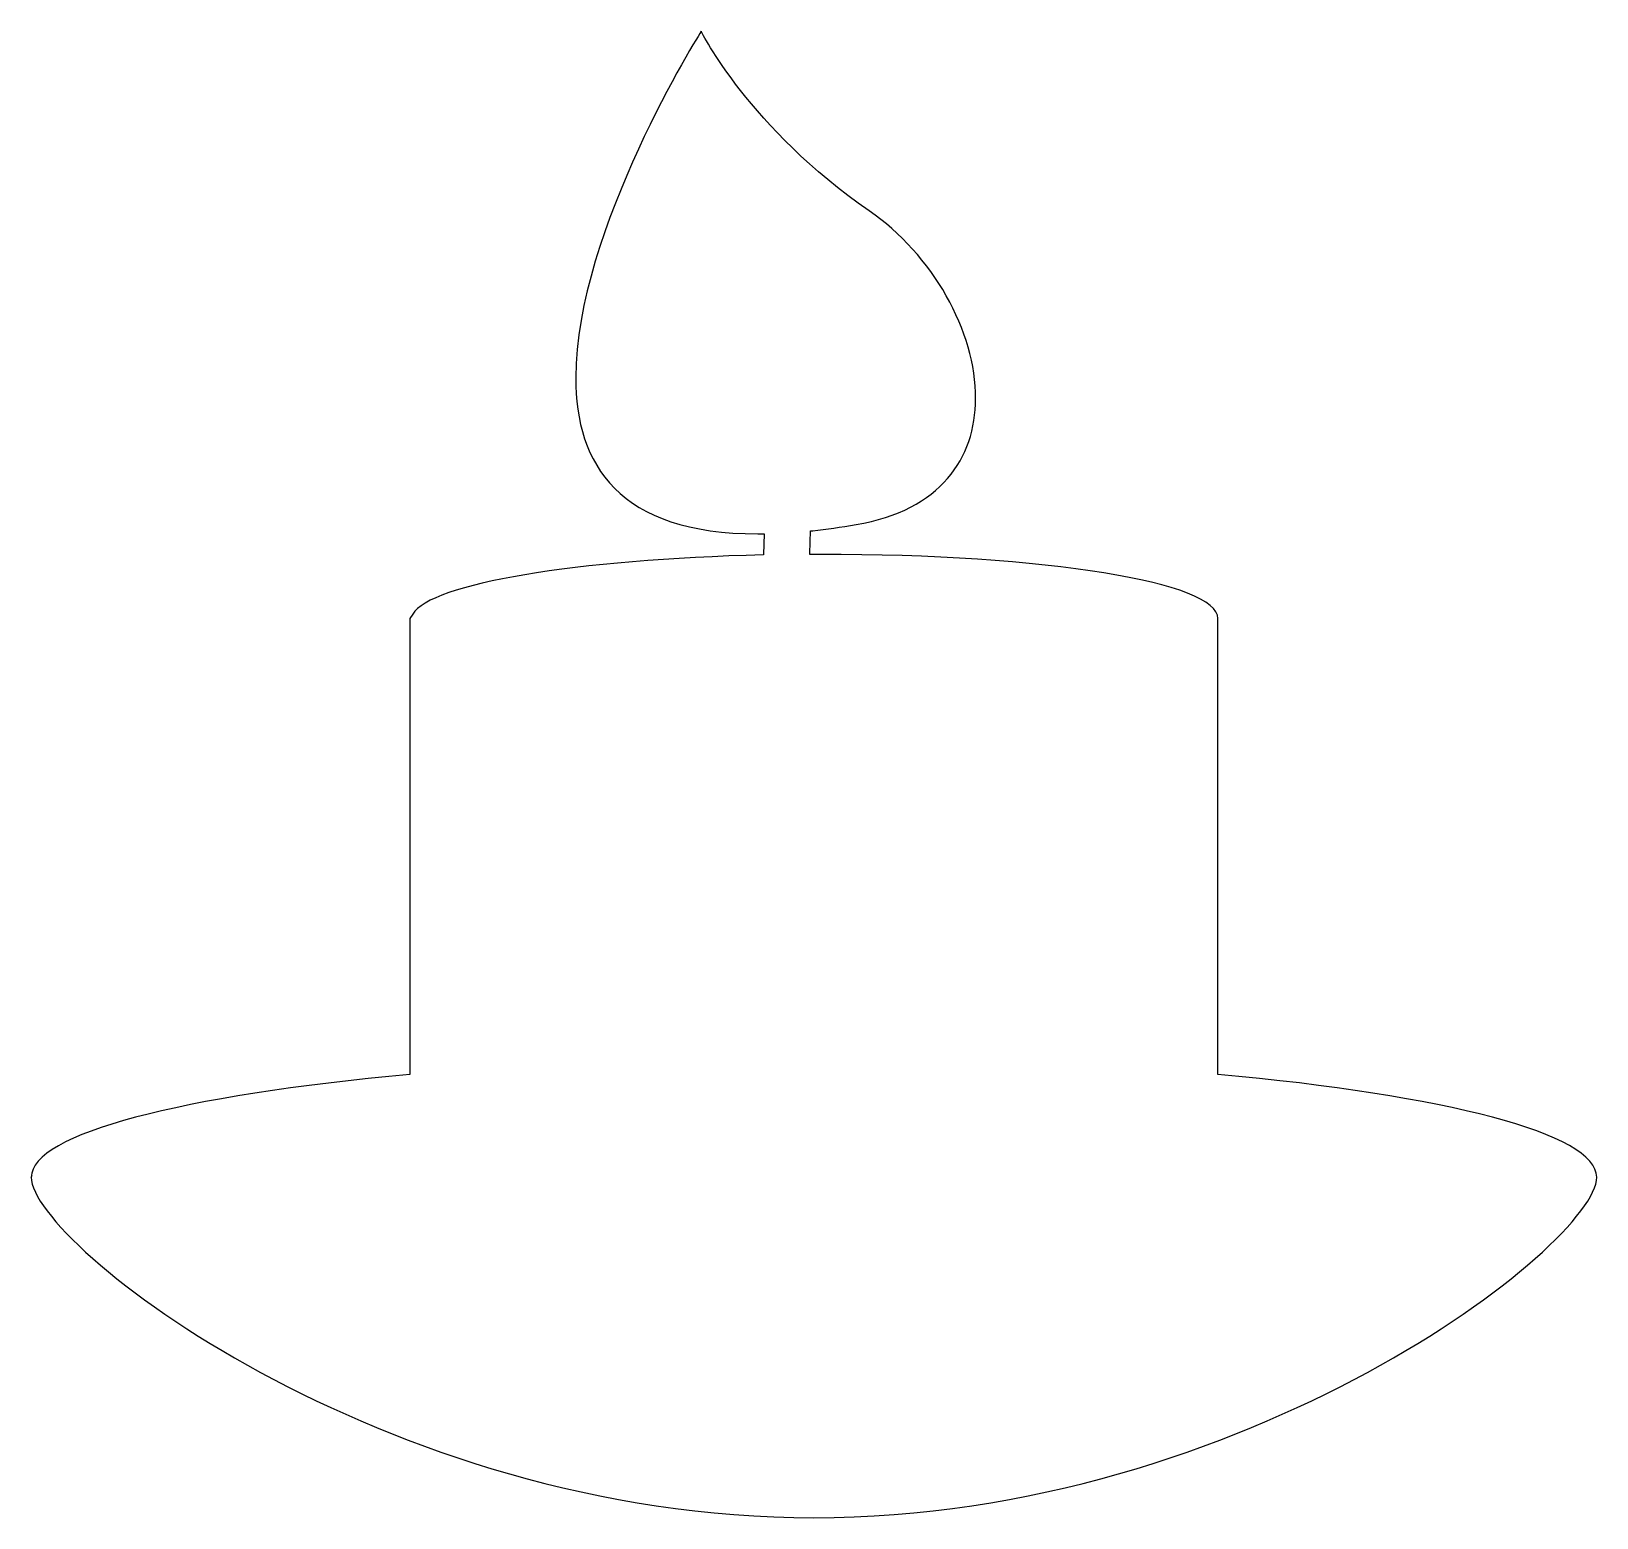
# Model space of a CAD drawing. Header units: centimetres. Extents: x -10 to 10, y -9.5 to 9.5.
import ezdxf

# ---------------------------------------------------------------- set-up
doc = ezdxf.new("R2010")
doc.units = ezdxf.units.CM
doc.header["$MEASUREMENT"] = 0
doc.layers.add('Camada 1', color=7, linetype='Continuous')

msp = doc.modelspace()

# ---------------------------------------------------------------- linework, layer by layer
at = {"layer": 'Camada 1'}
for points, knots in [([(-0.6472, 2.8182), (-0.6472, 2.8182), (-0.63709, 3.08405), (-0.63709, 3.08405), (-0.63709, 3.08405), (-0.63709, 3.08405), (-0.63876, 3.08405), (-0.63876, 3.08405), (-0.63876, 3.08405), (-0.66572, 3.08363), (-0.69268, 3.08341), (-0.71925, 3.08341), (-0.71925, 3.08341), (-2.49693, 3.08341), (-3.0552, 3.97013), (-3.05436, 5.08543), (-3.05436, 5.08543), (-3.05353, 6.97562), (-1.4465, 9.52247), (-1.4465, 9.52247), (-1.4465, 9.52247), (-1.4465, 9.52247), (-1.4465, 9.52247), (-1.4465, 9.52247), (-1.4465, 9.52247), (-1.4465, 9.52247), (-0.81952, 8.27001), (0.70745, 7.22189), (0.70745, 7.22189), (1.51853, 6.66656), (2.07598, 5.6785), (2.07175, 4.81474), (2.07175, 4.81474), (2.06794, 4.05274), (1.62722, 3.38742), (0.53846, 3.20203), (0.53846, 3.20203), (0.34381, 3.16875), (0.15926, 3.14284), (-0.01645, 3.12387), (-0.01645, 3.12387), (-0.01645, 3.12387), (-0.04344, 3.12387), (-0.04344, 3.12387), (-0.04344, 3.12387), (-0.04344, 3.12387), (-0.05355, 2.83378), (-0.05355, 2.83378), (-0.05355, 2.83378), (-0.05355, 2.83378), (-0.05355, 2.82052), (-0.05355, 2.82052), (-0.05355, 2.82052), (-0.00973, 2.82073), (0.03411, 2.82073), (0.07832, 2.82073), (0.07832, 2.82073), (2.97424, 2.82073), (5.17705, 2.46428), (5.17705, 1.99782), (5.17705, 1.99782), (5.17705, 1.99782), (5.17705, -3.81404), (5.17705, -3.81404), (5.17705, -3.81404), (5.17705, -3.81404), (5.17663, -3.84187), (5.17663, -3.84187), (5.17663, -3.84187), (8.08604, -4.11069), (10.03139, -4.59945), (10.03139, -5.16069), (10.03139, -5.16069), (10.03139, -6.01265), (5.54025, -9.52248), (-0.00008, -9.52248), (-0.00008, -9.52248), (-5.54032, -9.52247), (-10.03147, -6.01264), (-10.03147, -5.16068), (-10.03147, -5.16068), (-10.03147, -5.15563), (-10.02515, -5.14637), (-10.02388, -5.14131), (-10.02388, -5.14131), (-10.02388, -5.14131), (-10.03147, -5.16068), (-10.03147, -5.16068), (-10.03147, -5.16068), (-10.03147, -4.60029), (-8.08779, -4.11153), (-5.18049, -3.84229), (-5.18049, -3.84229), (-5.18049, -3.84229), (-5.17795, -3.78964), (-5.17795, -3.78964), (-5.17795, -3.78964), (-5.17795, -3.78964), (-5.17795, 1.99783), (-5.17795, 1.99783), (-5.17795, 1.99783), (-5.17795, 1.99783), (-5.14297, 2.05493), (-5.14297, 2.05493), (-5.14297, 2.05493), (-4.91588, 2.4453), (-3.03959, 2.75922), (-0.6472, 2.81272), (-0.6472, 2.81272), (-0.6472, 2.81272), (-0.6472, 2.8182), (-0.6472, 2.8182)], [0, 0, 0, 0, 0.03448276, 0.03448276, 0.03448276, 0.03448276, 0.06896552, 0.06896552, 0.06896552, 0.06896552, 0.10344828, 0.10344828, 0.10344828, 0.10344828, 0.13793103, 0.13793103, 0.13793103, 0.13793103, 0.17241379, 0.17241379, 0.17241379, 0.17241379, 0.20689655, 0.20689655, 0.20689655, 0.20689655, 0.24137931, 0.24137931, 0.24137931, 0.24137931, 0.27586207, 0.27586207, 0.27586207, 0.27586207, 0.31034483, 0.31034483, 0.31034483, 0.31034483, 0.34482759, 0.34482759, 0.34482759, 0.34482759, 0.37931034, 0.37931034, 0.37931034, 0.37931034, 0.4137931, 0.4137931, 0.4137931, 0.4137931, 0.44827586, 0.44827586, 0.44827586, 0.44827586, 0.48275862, 0.48275862, 0.48275862, 0.48275862, 0.51724138, 0.51724138, 0.51724138, 0.51724138, 0.55172414, 0.55172414, 0.55172414, 0.55172414, 0.5862069, 0.5862069, 0.5862069, 0.5862069, 0.62068966, 0.62068966, 0.62068966, 0.62068966, 0.65517241, 0.65517241, 0.65517241, 0.65517241, 0.68965517, 0.68965517, 0.68965517, 0.68965517, 0.72413793, 0.72413793, 0.72413793, 0.72413793, 0.75862069, 0.75862069, 0.75862069, 0.75862069, 0.79310345, 0.79310345, 0.79310345, 0.79310345, 0.82758621, 0.82758621, 0.82758621, 0.82758621, 0.86206897, 0.86206897, 0.86206897, 0.86206897, 0.89655172, 0.89655172, 0.89655172, 0.89655172, 0.93103448, 0.93103448, 0.93103448, 0.93103448, 1, 1, 1, 1]), ([(-0.6472, 2.8182), (-0.6472, 2.8182), (-0.6472, 2.8182), (-0.6472, 2.8182), (-0.6472, 2.8182), (-0.6472, 2.8182), (-0.6472, 2.8182), (-0.6472, 2.8182)], [0, 0, 0, 0, 0.33333333, 0.33333333, 0.33333333, 0.33333333, 1, 1, 1, 1])]:
    msp.add_open_spline(points, degree=3, knots=knots, dxfattribs=at)

doc.saveas('drawing.dxf')
